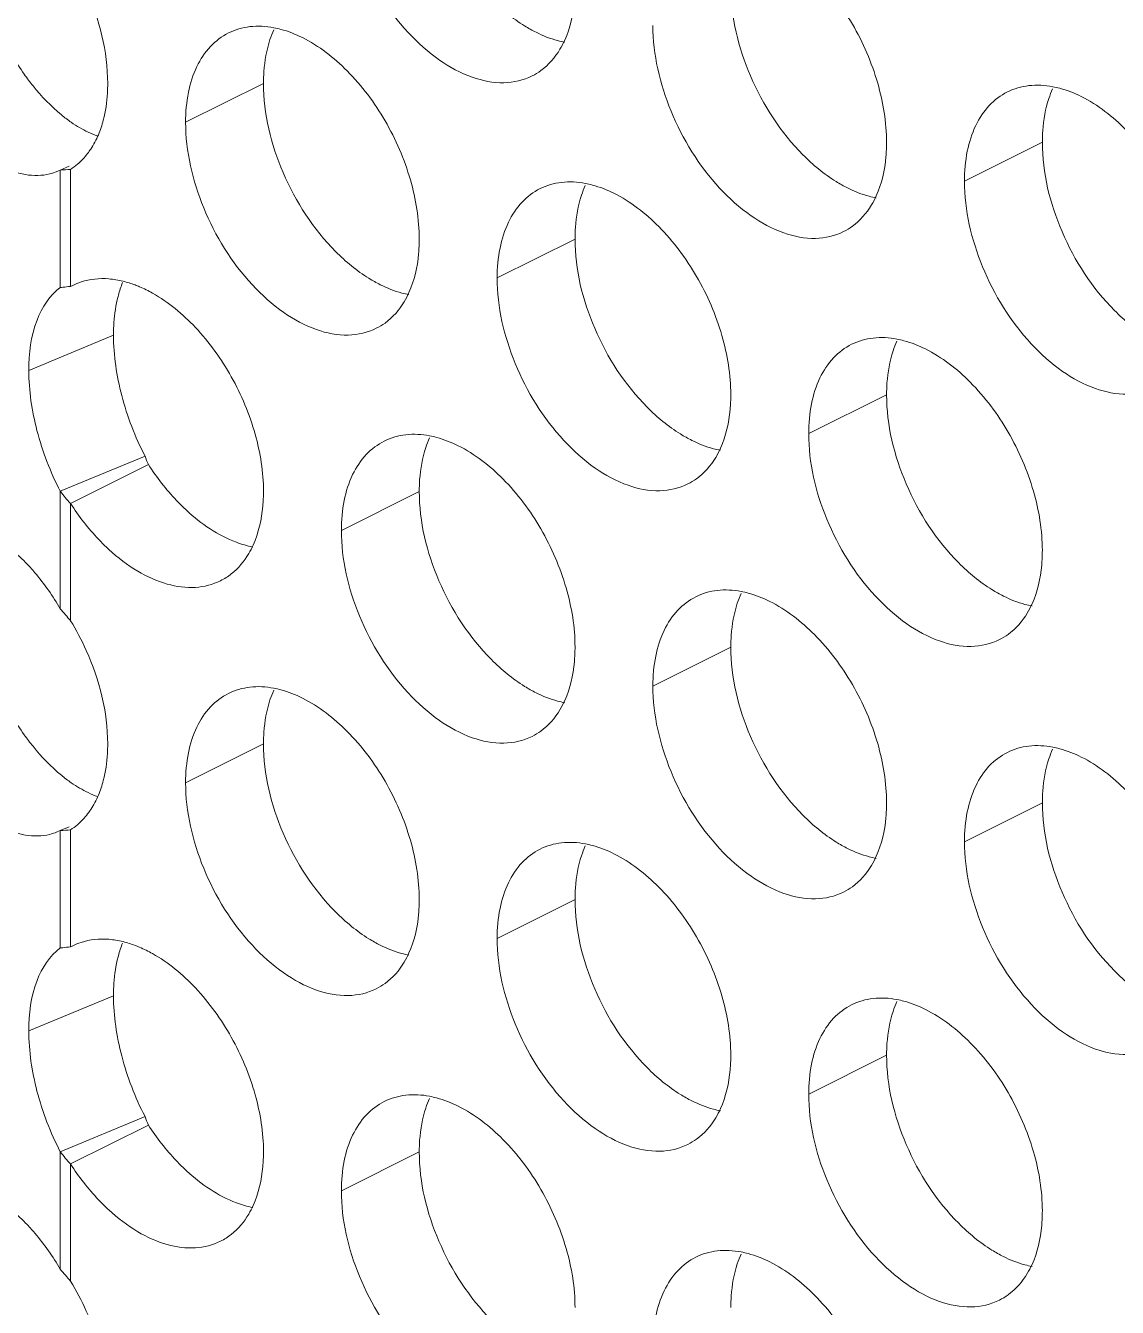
# Model space of a CAD drawing. Header units: millimetres. Extents: x 0 to 2524, y 0 to 1785.
# Drawn here: x 1808.52 to 1816.45, y 810.07 to 819.39 of the extents above; entities that cross this region are included whole.
import ezdxf

# ---------------------------------------------------------------- set-up
doc = ezdxf.new("R2010")
doc.units = ezdxf.units.MM
doc.header["$LTSCALE"] = 0.1
doc.layers.add('标注', color=251, linetype='Continuous', lineweight=9)

msp = doc.modelspace()

# ---------------------------------------------------------------- linework, layer by layer
at = {"layer": '标注'}
for p, q in [((1810.2451, 818.9682), (1809.6794, 818.6853)), ((1810.2451, 818.9682), (1809.6794, 818.6853)), ((1810.2451, 818.9682), (1809.6794, 818.6853)), ((1815.9019, 818.5397), (1815.3362, 818.2569)), ((1808.7696, 818.3383), (1808.7453, 818.3277)), ((1808.8346, 818.3653), (1808.7696, 818.3383)), ((1808.7696, 818.3383), (1808.7696, 817.4845)), ((1808.8439, 818.343), (1808.8439, 817.4916)), ((1812.5078, 817.8368), (1811.9421, 817.554)), ((1808.8439, 817.4916), (1808.86, 817.4998)), ((1809.1558, 817.1372), (1808.5406, 816.8815)), ((1814.7706, 816.7054), (1814.2049, 816.4226)), ((1809.3848, 816.2588), (1808.7696, 816.0031)), ((1809.4095, 816.1974), (1808.8439, 815.9145)), ((1808.7696, 816.0031), (1808.7696, 815.1493)), ((1811.3764, 816.0025), (1810.8108, 815.7196)), ((1808.8439, 815.9145), (1808.8439, 815.0631)), ((1813.6392, 814.8711), (1813.0735, 814.5883)), ((1810.2451, 814.1682), (1809.6794, 813.8853)), ((1810.2451, 814.1682), (1809.6794, 813.8853)), ((1810.2451, 814.1682), (1809.6794, 813.8853)), ((1815.9019, 813.7397), (1815.3362, 813.4569)), ((1808.7696, 813.5383), (1808.7453, 813.5277)), ((1808.8346, 813.5653), (1808.7696, 813.5383)), ((1808.7696, 813.5383), (1808.7696, 812.6845)), ((1808.8439, 813.543), (1808.8439, 812.6916)), ((1812.5078, 813.0368), (1811.9421, 812.754)), ((1808.8439, 812.6916), (1808.86, 812.6998)), ((1809.1558, 812.3372), (1808.5406, 812.0815)), ((1814.7706, 811.9054), (1814.2049, 811.6226)), ((1809.3848, 811.4588), (1808.7696, 811.2031)), ((1809.4095, 811.3974), (1808.8439, 811.1145)), ((1808.7696, 811.2031), (1808.7696, 810.3493)), ((1811.3764, 811.2025), (1810.8108, 810.9196)), ((1808.8439, 811.1145), (1808.8439, 810.2631))]:
    msp.add_line(p, q, dxfattribs=at)
for centre, radius, start, end in [((1810.9896, 819.0571), 0.734, 155.87957, 161.78032), ((1811.9935, 819.4277), 0.4532, 296.52559, 305.90341), ((1816.6464, 818.6287), 0.734, 155.87957, 161.78032), ((1809.3846, 819.4573), 0.94, 235.22649, 239.65736), ((1809.3232, 819.3523), 0.8183, 239.64925, 244.53974), ((1808.5939, 818.7316), 0.462, 302.74512, 310.38201), ((1813.2523, 817.9257), 0.734, 155.87957, 161.78032), ((1814.2562, 818.2963), 0.4532, 296.52559, 305.90341), ((1810.8621, 817.5933), 0.4532, 296.52559, 305.90341), ((1815.5151, 816.7944), 0.734, 155.87957, 161.78032), ((1812.121, 816.0914), 0.734, 155.87957, 161.78032), ((1810.1825, 816.5445), 0.8473, 199.7011, 204.18138), ((1813.1249, 816.462), 0.4532, 296.52559, 305.90341), ((1809.6516, 816.6671), 1.1039, 216.97186, 222.97308), ((1809.7289, 815.7619), 0.4566, 296.56845, 308.21867), ((1814.3837, 814.96), 0.734, 155.87957, 161.78032), ((1811.3105, 817.265), 3.3064, 219.7824, 221.75282), ((1815.3876, 815.3306), 0.4532, 296.52559, 305.90341), ((1810.9896, 814.2571), 0.734, 155.87957, 161.78032), ((1811.9935, 814.6277), 0.4532, 296.52559, 305.90341), ((1816.6464, 813.8287), 0.734, 155.87957, 161.78032), ((1809.3846, 814.6573), 0.94, 235.22649, 239.65736), ((1809.3232, 814.5523), 0.8183, 239.64925, 244.53974), ((1808.5939, 813.9316), 0.462, 302.74512, 310.38201), ((1813.2523, 813.1257), 0.734, 155.87957, 161.78032), ((1814.2562, 813.4963), 0.4532, 296.52559, 305.90341), ((1810.8621, 812.7933), 0.4532, 296.52559, 305.90341), ((1815.5151, 811.9944), 0.734, 155.87957, 161.78032), ((1812.121, 811.2914), 0.734, 155.87957, 161.78032), ((1810.1825, 811.7445), 0.8473, 199.7011, 204.18138), ((1813.1249, 811.662), 0.4532, 296.52559, 305.90341), ((1809.6516, 811.8671), 1.1039, 216.97186, 222.97308), ((1809.7289, 810.9619), 0.4566, 296.56845, 308.21867), ((1814.3837, 810.16), 0.734, 155.87957, 161.78032), ((1811.3105, 812.465), 3.3064, 219.7824, 221.75282), ((1815.3876, 810.5306), 0.4532, 296.52559, 305.90341)]:
    msp.add_arc(centre, radius, start, end, dxfattribs=at)
for points, knots in [([(1812.1959, 819.0221), (1812.1333, 818.9909), (1811.9834, 818.9569), (1811.7456, 819.0047), (1811.5072, 819.1353), (1811.1994, 819.4129), (1810.9134, 819.8756), (1810.8108, 820.308), (1810.8108, 820.5196)], [0, 0, 0, 0, 0.090718, 0.191742, 0.308104, 0.439279, 0.725532, 1, 1, 1, 1]), ([(1813.922, 820.0032), (1814.0427, 819.9429), (1814.2732, 819.7626), (1814.5394, 819.4045), (1814.7205, 818.9858), (1814.7706, 818.6847), (1814.7706, 818.5397)], [0, 0, 0, 0, 0.229676, 0.488215, 0.753207, 1, 1, 1, 1]), ([(1808.5177, 818.3051), (1808.3868, 818.3272), (1808.1128, 818.4884), (1807.8042, 818.8713), (1807.5822, 819.359), (1807.5177, 819.721), (1807.5177, 819.8967)], [0, 0, 0, 0, 0.200223, 0.454809, 0.735097, 1, 1, 1, 1]), ([(1808.8439, 819.8631), (1808.8864, 819.7933), (1809.032, 819.5158), (1809.1137, 819.1999), (1809.1137, 818.9682)], [0, 0, 0, 0, 0.260955, 1, 1, 1, 1]), ([(1812.5078, 819.6711), (1812.5078, 819.6355), (1812.5021, 819.5032), (1812.4729, 819.3706), (1812.4332, 819.2822)], [0, 0, 0, 0, 0.268874, 1, 1, 1, 1]), ([(1814.163, 818.4491), (1814.0014, 818.6119), (1813.7504, 818.999), (1813.6392, 819.4496), (1813.6392, 819.6711)], [0, 0, 0, 0, 0.508684, 1, 1, 1, 1]), ([(1812.225, 819.339), (1812.1965, 819.3532), (1812.0786, 819.4197), (1811.9731, 819.507), (1811.9002, 819.5805)], [0, 0, 0, 0, 0.235002, 1, 1, 1, 1]), ([(1809.9913, 819.3343), (1810.0396, 819.3584), (1810.1497, 819.3902), (1810.2633, 819.3833), (1810.3202, 819.3725)], [0, 0, 0, 0, 0.482538, 1, 1, 1, 1]), ([(1810.3202, 819.3725), (1810.3374, 819.3692), (1810.409, 819.3526), (1810.4779, 819.3253), (1810.5279, 819.3003)], [0, 0, 0, 0, 0.238696, 1, 1, 1, 1]), ([(1814.4586, 817.8908), (1814.396, 817.8595), (1814.2461, 817.8255), (1814.0083, 817.8733), (1813.7699, 818.0039), (1813.4621, 818.2815), (1813.1761, 818.7442), (1813.0735, 819.1766), (1813.0735, 819.3883)], [0, 0, 0, 0, 0.090718, 0.191742, 0.308104, 0.439279, 0.725532, 1, 1, 1, 1]), ([(1808.5712, 818.9499), (1808.5492, 818.9773), (1808.4618, 819.0933), (1808.388, 819.2193), (1808.3398, 819.3182)], [0, 0, 0, 0, 0.242274, 1, 1, 1, 1]), ([(1809.6794, 818.6853), (1809.6794, 818.7582), (1809.6914, 818.8971), (1809.7504, 819.0873), (1809.8498, 819.2395), (1809.9424, 819.3099), (1809.9913, 819.3343)], [0, 0, 0, 0, 0.289235, 0.54966, 0.782932, 1, 1, 1, 1]), ([(1810.2451, 818.9682), (1810.2451, 818.9966), (1810.2488, 819.104), (1810.2676, 819.2114), (1810.2924, 819.2866)], [0, 0, 0, 0, 0.264225, 1, 1, 1, 1]), ([(1810.5279, 819.3003), (1810.6486, 819.24), (1810.8791, 819.0596), (1811.1453, 818.7015), (1811.3264, 818.2828), (1811.3764, 817.9817), (1811.3764, 817.8368)], [0, 0, 0, 0, 0.229676, 0.488215, 0.753207, 1, 1, 1, 1]), ([(1812.4327, 819.2668), (1812.4154, 819.2701), (1812.3439, 819.2867), (1812.275, 819.314), (1812.225, 819.339)], [0, 0, 0, 0, 0.238696, 1, 1, 1, 1]), ([(1812.4332, 819.2822), (1812.4229, 819.2593), (1812.3796, 819.1754), (1812.3155, 819.1012), (1812.2593, 819.0605)], [0, 0, 0, 0, 0.265525, 1, 1, 1, 1]), ([(1808.8485, 818.6852), (1808.8239, 818.7022), (1808.7219, 818.7799), (1808.6327, 818.8734), (1808.5712, 818.9499)], [0, 0, 0, 0, 0.233653, 1, 1, 1, 1]), ([(1809.1137, 818.9682), (1809.1137, 818.9446), (1809.1112, 818.8547), (1809.0983, 818.7649), (1809.0815, 818.7007)], [0, 0, 0, 0, 0.261757, 1, 1, 1, 1]), ([(1810.7689, 817.7461), (1810.6073, 817.9089), (1810.3563, 818.2961), (1810.2451, 818.7467), (1810.2451, 818.9682)], [0, 0, 0, 0, 0.508684, 1, 1, 1, 1]), ([(1815.3362, 818.2569), (1815.3362, 818.3297), (1815.3482, 818.4687), (1815.4073, 818.6589), (1815.5066, 818.8111), (1815.5992, 818.8815), (1815.6481, 818.9059)], [0, 0, 0, 0, 0.289235, 0.54966, 0.782932, 1, 1, 1, 1]), ([(1815.6481, 818.9059), (1815.6965, 818.93), (1815.8065, 818.9617), (1815.9202, 818.9549), (1815.9771, 818.944)], [0, 0, 0, 0, 0.482538, 1, 1, 1, 1]), ([(1815.9771, 818.944), (1815.9943, 818.9408), (1816.0659, 818.9241), (1816.1348, 818.8969), (1816.1848, 818.8719)], [0, 0, 0, 0, 0.238696, 1, 1, 1, 1]), ([(1815.9019, 818.5397), (1815.9019, 818.5682), (1815.9056, 818.6756), (1815.9244, 818.783), (1815.9493, 818.8582)], [0, 0, 0, 0, 0.264225, 1, 1, 1, 1]), ([(1816.1848, 818.8719), (1816.3054, 818.8115), (1816.5359, 818.6312), (1816.8021, 818.2731), (1816.9833, 817.8544), (1817.0333, 817.5533), (1817.0333, 817.4084)], [0, 0, 0, 0, 0.229676, 0.488215, 0.753207, 1, 1, 1, 1]), ([(1811.0645, 817.1878), (1811.0019, 817.1566), (1810.852, 817.1226), (1810.6142, 817.1704), (1810.3758, 817.301), (1810.068, 817.5786), (1809.782, 818.0413), (1809.6794, 818.4737), (1809.6794, 818.6853)], [0, 0, 0, 0, 0.090718, 0.191742, 0.308104, 0.439279, 0.725532, 1, 1, 1, 1]), ([(1814.7706, 818.5397), (1814.7706, 818.5041), (1814.7649, 818.3719), (1814.7356, 818.2392), (1814.6959, 818.1509)], [0, 0, 0, 0, 0.268874, 1, 1, 1, 1]), ([(1816.4257, 817.3177), (1816.2642, 817.4805), (1816.0132, 817.8676), (1815.9019, 818.3182), (1815.9019, 818.5397)], [0, 0, 0, 0, 0.508684, 1, 1, 1, 1]), ([(1808.99, 818.4897), (1808.983, 818.4792), (1808.9547, 818.4393), (1808.921, 818.4032), (1808.8933, 818.3797)], [0, 0, 0, 0, 0.256974, 1, 1, 1, 1]), ([(1814.4877, 818.2076), (1814.4593, 818.2218), (1814.3414, 818.2883), (1814.2359, 818.3757), (1814.163, 818.4491)], [0, 0, 0, 0, 0.235002, 1, 1, 1, 1]), ([(1808.7455, 818.3273), (1808.7283, 818.3202), (1808.6551, 818.2961), (1808.5752, 818.2954), (1808.5177, 818.3051)], [0, 0, 0, 0, 0.241531, 1, 1, 1, 1]), ([(1812.254, 818.2029), (1812.3023, 818.227), (1812.4124, 818.2588), (1812.5261, 818.252), (1812.583, 818.2411)], [0, 0, 0, 0, 0.482538, 1, 1, 1, 1]), ([(1812.583, 818.2411), (1812.6002, 818.2378), (1812.6717, 818.2212), (1812.7407, 818.1939), (1812.7907, 818.1689)], [0, 0, 0, 0, 0.238696, 1, 1, 1, 1]), ([(1816.7214, 816.7594), (1816.6588, 816.7282), (1816.5089, 816.6942), (1816.2711, 816.742), (1816.0326, 816.8726), (1815.7249, 817.1501), (1815.4388, 817.6128), (1815.3362, 818.0452), (1815.3362, 818.2569)], [0, 0, 0, 0, 0.090718, 0.191742, 0.308104, 0.439279, 0.725532, 1, 1, 1, 1]), ([(1811.9421, 817.554), (1811.9421, 817.6268), (1811.9541, 817.7657), (1812.0132, 817.9559), (1812.1125, 818.1081), (1812.2051, 818.1785), (1812.254, 818.2029)], [0, 0, 0, 0, 0.289235, 0.54966, 0.782932, 1, 1, 1, 1]), ([(1812.5078, 817.8368), (1812.5078, 817.8652), (1812.5115, 817.9727), (1812.5303, 818.0801), (1812.5551, 818.1552)], [0, 0, 0, 0, 0.264225, 1, 1, 1, 1]), ([(1812.7907, 818.1689), (1812.9113, 818.1086), (1813.1418, 817.9282), (1813.408, 817.5702), (1813.5892, 817.1514), (1813.6392, 816.8504), (1813.6392, 816.7054)], [0, 0, 0, 0, 0.229676, 0.488215, 0.753207, 1, 1, 1, 1]), ([(1814.6954, 818.1354), (1814.6782, 818.1387), (1814.6066, 818.1553), (1814.5377, 818.1826), (1814.4877, 818.2076)], [0, 0, 0, 0, 0.238696, 1, 1, 1, 1]), ([(1814.6959, 818.1509), (1814.6856, 818.128), (1814.6424, 818.044), (1814.5782, 817.9699), (1814.522, 817.9292)], [0, 0, 0, 0, 0.265525, 1, 1, 1, 1]), ([(1811.3764, 817.8368), (1811.3764, 817.8012), (1811.3707, 817.6689), (1811.3415, 817.5363), (1811.3018, 817.4479)], [0, 0, 0, 0, 0.268874, 1, 1, 1, 1]), ([(1813.0316, 816.6148), (1812.8701, 816.7775), (1812.6191, 817.1647), (1812.5078, 817.6153), (1812.5078, 817.8368)], [0, 0, 0, 0, 0.508684, 1, 1, 1, 1]), ([(1811.0936, 817.5047), (1811.0652, 817.5189), (1810.9473, 817.5854), (1810.8418, 817.6727), (1810.7689, 817.7461)], [0, 0, 0, 0, 0.235002, 1, 1, 1, 1]), ([(1808.7696, 817.4845), (1808.7754, 817.4852), (1808.8001, 817.4881), (1808.8249, 817.4902), (1808.8439, 817.4916)], [0, 0, 0, 0, 0.235256, 1, 1, 1, 1]), ([(1808.8599, 817.5001), (1808.8793, 817.5097), (1808.9622, 817.5438), (1809.0545, 817.5528), (1809.122, 817.5473)], [0, 0, 0, 0, 0.242859, 1, 1, 1, 1]), ([(1809.183, 817.3955), (1809.1856, 817.4064), (1809.1961, 817.4485), (1809.2097, 817.4899), (1809.2219, 817.5197)], [0, 0, 0, 0, 0.258964, 1, 1, 1, 1]), ([(1809.3129, 817.5027), (1809.3235, 817.4987), (1809.3667, 817.4813), (1809.4086, 817.4605), (1809.4394, 817.4432)], [0, 0, 0, 0, 0.243168, 1, 1, 1, 1]), ([(1811.3013, 817.4325), (1811.2841, 817.4358), (1811.2125, 817.4524), (1811.1436, 817.4797), (1811.0936, 817.5047)], [0, 0, 0, 0, 0.238696, 1, 1, 1, 1]), ([(1813.3273, 816.0564), (1813.2647, 816.0252), (1813.1147, 815.9912), (1812.877, 816.039), (1812.6385, 816.1696), (1812.3308, 816.4472), (1812.0447, 816.9099), (1811.9421, 817.3423), (1811.9421, 817.554)], [0, 0, 0, 0, 0.090718, 0.191742, 0.308104, 0.439279, 0.725532, 1, 1, 1, 1]), ([(1808.5406, 816.8815), (1808.5406, 817.005), (1808.5657, 817.2282), (1808.6912, 817.4271), (1808.7696, 817.4845)], [0, 0, 0, 0, 0.559656, 1, 1, 1, 1]), ([(1809.4394, 817.4432), (1809.5552, 817.3781), (1809.7746, 817.1949), (1810.0275, 816.8412), (1810.1983, 816.4336), (1810.2451, 816.1426), (1810.2451, 816.0025)], [0, 0, 0, 0, 0.232666, 0.491415, 0.754834, 1, 1, 1, 1]), ([(1811.3018, 817.4479), (1811.2915, 817.425), (1811.2483, 817.3411), (1811.1841, 817.2669), (1811.1279, 817.2262)], [0, 0, 0, 0, 0.265525, 1, 1, 1, 1]), ([(1809.1558, 817.1372), (1809.1558, 817.16), (1809.1579, 817.2466), (1809.1687, 817.3332), (1809.183, 817.3955)], [0, 0, 0, 0, 0.262705, 1, 1, 1, 1]), ([(1816.7504, 817.0762), (1816.722, 817.0905), (1816.6041, 817.157), (1816.4986, 817.2443), (1816.4257, 817.3177)], [0, 0, 0, 0, 0.235002, 1, 1, 1, 1]), ([(1809.3848, 816.2588), (1809.3125, 816.3987), (1809.2018, 816.6852), (1809.1558, 816.9901), (1809.1558, 817.1372)], [0, 0, 0, 0, 0.517022, 1, 1, 1, 1]), ([(1814.5168, 817.0716), (1814.5651, 817.0957), (1814.6752, 817.1274), (1814.7888, 817.1206), (1814.8457, 817.1097)], [0, 0, 0, 0, 0.482538, 1, 1, 1, 1]), ([(1814.2049, 816.4226), (1814.2049, 816.4954), (1814.2169, 816.6344), (1814.2759, 816.8245), (1814.3753, 816.9768), (1814.4678, 817.0472), (1814.5168, 817.0716)], [0, 0, 0, 0, 0.289235, 0.54966, 0.782932, 1, 1, 1, 1]), ([(1814.7706, 816.7054), (1814.7706, 816.7338), (1814.7742, 816.8413), (1814.7931, 816.9487), (1814.8179, 817.0238)], [0, 0, 0, 0, 0.264225, 1, 1, 1, 1]), ([(1814.8457, 817.1097), (1814.8629, 817.1064), (1814.9345, 817.0898), (1815.0034, 817.0625), (1815.0534, 817.0376)], [0, 0, 0, 0, 0.238696, 1, 1, 1, 1]), ([(1815.0534, 817.0376), (1815.174, 816.9772), (1815.4046, 816.7969), (1815.6708, 816.4388), (1815.8519, 816.0201), (1815.9019, 815.719), (1815.9019, 815.5741)], [0, 0, 0, 0, 0.229676, 0.488215, 0.753207, 1, 1, 1, 1]), ([(1808.7696, 816.0031), (1808.6973, 816.143), (1808.5866, 816.4295), (1808.5406, 816.7344), (1808.5406, 816.8815)], [0, 0, 0, 0, 0.517022, 1, 1, 1, 1]), ([(1813.6392, 816.7054), (1813.6392, 816.6698), (1813.6335, 816.5375), (1813.6043, 816.4049), (1813.5646, 816.3166)], [0, 0, 0, 0, 0.268874, 1, 1, 1, 1]), ([(1815.2944, 815.4834), (1815.1328, 815.6462), (1814.8818, 816.0333), (1814.7706, 816.4839), (1814.7706, 816.7054)], [0, 0, 0, 0, 0.508684, 1, 1, 1, 1]), ([(1813.3563, 816.3733), (1813.3279, 816.3875), (1813.21, 816.454), (1813.1045, 816.5413), (1813.0316, 816.6148)], [0, 0, 0, 0, 0.235002, 1, 1, 1, 1]), ([(1811.1227, 816.3686), (1811.171, 816.3927), (1811.2811, 816.4245), (1811.3947, 816.4177), (1811.4516, 816.4068)], [0, 0, 0, 0, 0.482538, 1, 1, 1, 1]), ([(1811.4516, 816.4068), (1811.4688, 816.4035), (1811.5404, 816.3869), (1811.6093, 816.3596), (1811.6593, 816.3346)], [0, 0, 0, 0, 0.238696, 1, 1, 1, 1]), ([(1813.564, 816.3011), (1813.5468, 816.3044), (1813.4752, 816.321), (1813.4063, 816.3483), (1813.3563, 816.3733)], [0, 0, 0, 0, 0.238696, 1, 1, 1, 1]), ([(1815.59, 814.9251), (1815.5274, 814.8938), (1815.3775, 814.8599), (1815.1397, 814.9076), (1814.9013, 815.0383), (1814.5935, 815.3158), (1814.3075, 815.7785), (1814.2049, 816.2109), (1814.2049, 816.4226)], [0, 0, 0, 0, 0.090718, 0.191742, 0.308104, 0.439279, 0.725532, 1, 1, 1, 1]), ([(1810.8108, 815.7196), (1810.8108, 815.7925), (1810.8228, 815.9314), (1810.8818, 816.1216), (1810.9812, 816.2738), (1811.0737, 816.3442), (1811.1227, 816.3686)], [0, 0, 0, 0, 0.289235, 0.54966, 0.782932, 1, 1, 1, 1]), ([(1811.3764, 816.0025), (1811.3764, 816.0309), (1811.3801, 816.1384), (1811.3989, 816.2458), (1811.4238, 816.3209)], [0, 0, 0, 0, 0.264225, 1, 1, 1, 1]), ([(1811.6593, 816.3346), (1811.7799, 816.2743), (1812.0105, 816.0939), (1812.2767, 815.7359), (1812.4578, 815.3171), (1812.5078, 815.0161), (1812.5078, 814.8711)], [0, 0, 0, 0, 0.229676, 0.488215, 0.753207, 1, 1, 1, 1]), ([(1813.5646, 816.3166), (1813.5543, 816.2937), (1813.511, 816.2097), (1813.4469, 816.1356), (1813.3907, 816.0948)], [0, 0, 0, 0, 0.265525, 1, 1, 1, 1]), ([(1809.6877, 815.8635), (1809.6619, 815.8873), (1809.5587, 815.9893), (1809.4691, 816.105), (1809.4095, 816.1974)], [0, 0, 0, 0, 0.242059, 1, 1, 1, 1]), ([(1810.2451, 816.0025), (1810.2451, 815.9667), (1810.2393, 815.8341), (1810.2099, 815.701), (1810.1699, 815.6125)], [0, 0, 0, 0, 0.269039, 1, 1, 1, 1]), ([(1811.9002, 814.7805), (1811.7387, 814.9432), (1811.4877, 815.3304), (1811.3764, 815.781), (1811.3764, 816.0025)], [0, 0, 0, 0, 0.508684, 1, 1, 1, 1]), ([(1809.122, 815.5807), (1809.0962, 815.6044), (1808.993, 815.7065), (1808.9034, 815.8221), (1808.8439, 815.9145)], [0, 0, 0, 0, 0.242059, 1, 1, 1, 1]), ([(1810.1679, 815.5986), (1810.1271, 815.6065), (1809.9495, 815.6584), (1809.7927, 815.767), (1809.6877, 815.8635)], [0, 0, 0, 0, 0.225674, 1, 1, 1, 1]), ([(1808.193, 815.7223), (1808.2211, 815.71), (1808.3408, 815.6482), (1808.4455, 815.5601), (1808.5177, 815.4855)], [0, 0, 0, 0, 0.228039, 1, 1, 1, 1]), ([(1812.1959, 814.2221), (1812.1333, 814.1909), (1811.9834, 814.1569), (1811.7456, 814.2047), (1811.5072, 814.3353), (1811.1994, 814.6129), (1810.9134, 815.0756), (1810.8108, 815.508), (1810.8108, 815.7196)], [0, 0, 0, 0, 0.090718, 0.191742, 0.308104, 0.439279, 0.725532, 1, 1, 1, 1]), ([(1809.9332, 815.3535), (1809.877, 815.3255), (1809.7455, 815.292), (1809.5342, 815.3213), (1809.3189, 815.4196), (1809.1865, 815.5213), (1809.122, 815.5807)], [0, 0, 0, 0, 0.211276, 0.44254, 0.704896, 1, 1, 1, 1]), ([(1810.1699, 815.6125), (1810.1603, 815.5912), (1810.1202, 815.513), (1810.0623, 815.4432), (1810.0114, 815.4032)], [0, 0, 0, 0, 0.264539, 1, 1, 1, 1]), ([(1815.9019, 815.5741), (1815.9019, 815.5384), (1815.8962, 815.4062), (1815.867, 815.2735), (1815.8273, 815.1852)], [0, 0, 0, 0, 0.268874, 1, 1, 1, 1]), ([(1808.5177, 815.4855), (1808.5411, 815.4614), (1808.635, 815.3572), (1808.7157, 815.2413), (1808.7696, 815.1493)], [0, 0, 0, 0, 0.239558, 1, 1, 1, 1]), ([(1815.6191, 815.2419), (1815.5907, 815.2561), (1815.4727, 815.3226), (1815.3672, 815.41), (1815.2944, 815.4834)], [0, 0, 0, 0, 0.235002, 1, 1, 1, 1]), ([(1813.3854, 815.2373), (1813.4337, 815.2614), (1813.5438, 815.2931), (1813.6575, 815.2863), (1813.7143, 815.2754)], [0, 0, 0, 0, 0.482538, 1, 1, 1, 1]), ([(1813.7143, 815.2754), (1813.7315, 815.2721), (1813.8031, 815.2555), (1813.872, 815.2282), (1813.922, 815.2032)], [0, 0, 0, 0, 0.238696, 1, 1, 1, 1]), ([(1813.0735, 814.5883), (1813.0735, 814.6611), (1813.0855, 814.8), (1813.1445, 814.9902), (1813.2439, 815.1424), (1813.3365, 815.2129), (1813.3854, 815.2373)], [0, 0, 0, 0, 0.289235, 0.54966, 0.782932, 1, 1, 1, 1]), ([(1813.6392, 814.8711), (1813.6392, 814.8995), (1813.6429, 815.007), (1813.6617, 815.1144), (1813.6865, 815.1895)], [0, 0, 0, 0, 0.264225, 1, 1, 1, 1]), ([(1813.922, 815.2032), (1814.0427, 815.1429), (1814.2732, 814.9626), (1814.5394, 814.6045), (1814.7205, 814.1858), (1814.7706, 813.8847), (1814.7706, 813.7397)], [0, 0, 0, 0, 0.229676, 0.488215, 0.753207, 1, 1, 1, 1]), ([(1815.8268, 815.1698), (1815.8096, 815.173), (1815.738, 815.1897), (1815.6691, 815.2169), (1815.6191, 815.2419)], [0, 0, 0, 0, 0.238696, 1, 1, 1, 1]), ([(1815.8273, 815.1852), (1815.817, 815.1623), (1815.7737, 815.0783), (1815.7096, 815.0042), (1815.6534, 814.9635)], [0, 0, 0, 0, 0.265525, 1, 1, 1, 1]), ([(1808.5177, 813.5051), (1808.3868, 813.5272), (1808.1128, 813.6884), (1807.8042, 814.0713), (1807.5822, 814.559), (1807.5177, 814.921), (1807.5177, 815.0967)], [0, 0, 0, 0, 0.200223, 0.454809, 0.735097, 1, 1, 1, 1]), ([(1808.8439, 815.0631), (1808.8864, 814.9933), (1809.032, 814.7158), (1809.1137, 814.3999), (1809.1137, 814.1682)], [0, 0, 0, 0, 0.260955, 1, 1, 1, 1]), ([(1812.5078, 814.8711), (1812.5078, 814.8355), (1812.5021, 814.7032), (1812.4729, 814.5706), (1812.4332, 814.4822)], [0, 0, 0, 0, 0.268874, 1, 1, 1, 1]), ([(1814.163, 813.6491), (1814.0014, 813.8119), (1813.7504, 814.199), (1813.6392, 814.6496), (1813.6392, 814.8711)], [0, 0, 0, 0, 0.508684, 1, 1, 1, 1]), ([(1812.225, 814.539), (1812.1965, 814.5532), (1812.0786, 814.6197), (1811.9731, 814.707), (1811.9002, 814.7805)], [0, 0, 0, 0, 0.235002, 1, 1, 1, 1]), ([(1808.5712, 814.1499), (1808.5492, 814.1773), (1808.4618, 814.2933), (1808.388, 814.4193), (1808.3398, 814.5182)], [0, 0, 0, 0, 0.242274, 1, 1, 1, 1]), ([(1809.6794, 813.8853), (1809.6794, 813.9582), (1809.6914, 814.0971), (1809.7504, 814.2873), (1809.8498, 814.4395), (1809.9424, 814.5099), (1809.9913, 814.5343)], [0, 0, 0, 0, 0.289235, 0.54966, 0.782932, 1, 1, 1, 1]), ([(1809.9913, 814.5343), (1810.0396, 814.5584), (1810.1497, 814.5902), (1810.2633, 814.5833), (1810.3202, 814.5725)], [0, 0, 0, 0, 0.482538, 1, 1, 1, 1]), ([(1810.3202, 814.5725), (1810.3374, 814.5692), (1810.409, 814.5526), (1810.4779, 814.5253), (1810.5279, 814.5003)], [0, 0, 0, 0, 0.238696, 1, 1, 1, 1]), ([(1812.4327, 814.4668), (1812.4154, 814.4701), (1812.3439, 814.4867), (1812.275, 814.514), (1812.225, 814.539)], [0, 0, 0, 0, 0.238696, 1, 1, 1, 1]), ([(1814.4586, 813.0908), (1814.396, 813.0595), (1814.2461, 813.0255), (1814.0083, 813.0733), (1813.7699, 813.2039), (1813.4621, 813.4815), (1813.1761, 813.9442), (1813.0735, 814.3766), (1813.0735, 814.5883)], [0, 0, 0, 0, 0.090718, 0.191742, 0.308104, 0.439279, 0.725532, 1, 1, 1, 1]), ([(1810.2451, 814.1682), (1810.2451, 814.1966), (1810.2488, 814.304), (1810.2676, 814.4114), (1810.2924, 814.4866)], [0, 0, 0, 0, 0.264225, 1, 1, 1, 1]), ([(1810.5279, 814.5003), (1810.6486, 814.44), (1810.8791, 814.2596), (1811.1453, 813.9015), (1811.3264, 813.4828), (1811.3764, 813.1817), (1811.3764, 813.0368)], [0, 0, 0, 0, 0.229676, 0.488215, 0.753207, 1, 1, 1, 1]), ([(1812.4332, 814.4822), (1812.4229, 814.4593), (1812.3796, 814.3754), (1812.3155, 814.3012), (1812.2593, 814.2605)], [0, 0, 0, 0, 0.265525, 1, 1, 1, 1]), ([(1808.8485, 813.8852), (1808.8239, 813.9022), (1808.7219, 813.9799), (1808.6327, 814.0734), (1808.5712, 814.1499)], [0, 0, 0, 0, 0.233653, 1, 1, 1, 1]), ([(1809.1137, 814.1682), (1809.1137, 814.1446), (1809.1112, 814.0547), (1809.0983, 813.9649), (1809.0815, 813.9007)], [0, 0, 0, 0, 0.261757, 1, 1, 1, 1]), ([(1810.7689, 812.9461), (1810.6073, 813.1089), (1810.3563, 813.4961), (1810.2451, 813.9467), (1810.2451, 814.1682)], [0, 0, 0, 0, 0.508684, 1, 1, 1, 1]), ([(1815.6481, 814.1059), (1815.6965, 814.13), (1815.8065, 814.1617), (1815.9202, 814.1549), (1815.9771, 814.144)], [0, 0, 0, 0, 0.482538, 1, 1, 1, 1]), ([(1815.9771, 814.144), (1815.9943, 814.1408), (1816.0659, 814.1241), (1816.1348, 814.0969), (1816.1848, 814.0719)], [0, 0, 0, 0, 0.238696, 1, 1, 1, 1]), ([(1815.3362, 813.4569), (1815.3362, 813.5297), (1815.3482, 813.6687), (1815.4073, 813.8589), (1815.5066, 814.0111), (1815.5992, 814.0815), (1815.6481, 814.1059)], [0, 0, 0, 0, 0.289235, 0.54966, 0.782932, 1, 1, 1, 1]), ([(1815.9019, 813.7397), (1815.9019, 813.7682), (1815.9056, 813.8756), (1815.9244, 813.983), (1815.9493, 814.0582)], [0, 0, 0, 0, 0.264225, 1, 1, 1, 1]), ([(1816.1848, 814.0719), (1816.3054, 814.0115), (1816.5359, 813.8312), (1816.8021, 813.4731), (1816.9833, 813.0544), (1817.0333, 812.7533), (1817.0333, 812.6084)], [0, 0, 0, 0, 0.229676, 0.488215, 0.753207, 1, 1, 1, 1]), ([(1811.0645, 812.3878), (1811.0019, 812.3566), (1810.852, 812.3226), (1810.6142, 812.3704), (1810.3758, 812.501), (1810.068, 812.7786), (1809.782, 813.2413), (1809.6794, 813.6737), (1809.6794, 813.8853)], [0, 0, 0, 0, 0.090718, 0.191742, 0.308104, 0.439279, 0.725532, 1, 1, 1, 1]), ([(1808.99, 813.6897), (1808.983, 813.6792), (1808.9547, 813.6393), (1808.921, 813.6032), (1808.8933, 813.5797)], [0, 0, 0, 0, 0.256974, 1, 1, 1, 1]), ([(1814.7706, 813.7397), (1814.7706, 813.7041), (1814.7649, 813.5719), (1814.7356, 813.4392), (1814.6959, 813.3509)], [0, 0, 0, 0, 0.268874, 1, 1, 1, 1]), ([(1816.4257, 812.5177), (1816.2642, 812.6805), (1816.0132, 813.0676), (1815.9019, 813.5182), (1815.9019, 813.7397)], [0, 0, 0, 0, 0.508684, 1, 1, 1, 1]), ([(1814.4877, 813.4076), (1814.4593, 813.4218), (1814.3414, 813.4883), (1814.2359, 813.5757), (1814.163, 813.6491)], [0, 0, 0, 0, 0.235002, 1, 1, 1, 1]), ([(1808.7455, 813.5273), (1808.7283, 813.5202), (1808.6551, 813.4961), (1808.5752, 813.4954), (1808.5177, 813.5051)], [0, 0, 0, 0, 0.241531, 1, 1, 1, 1]), ([(1811.9421, 812.754), (1811.9421, 812.8268), (1811.9541, 812.9657), (1812.0132, 813.1559), (1812.1125, 813.3081), (1812.2051, 813.3785), (1812.254, 813.4029)], [0, 0, 0, 0, 0.289235, 0.54966, 0.782932, 1, 1, 1, 1]), ([(1812.254, 813.4029), (1812.3023, 813.427), (1812.4124, 813.4588), (1812.5261, 813.452), (1812.583, 813.4411)], [0, 0, 0, 0, 0.482538, 1, 1, 1, 1]), ([(1812.583, 813.4411), (1812.6002, 813.4378), (1812.6717, 813.4212), (1812.7407, 813.3939), (1812.7907, 813.3689)], [0, 0, 0, 0, 0.238696, 1, 1, 1, 1]), ([(1814.6954, 813.3354), (1814.6782, 813.3387), (1814.6066, 813.3553), (1814.5377, 813.3826), (1814.4877, 813.4076)], [0, 0, 0, 0, 0.238696, 1, 1, 1, 1]), ([(1816.7214, 811.9594), (1816.6588, 811.9282), (1816.5089, 811.8942), (1816.2711, 811.942), (1816.0326, 812.0726), (1815.7249, 812.3501), (1815.4388, 812.8128), (1815.3362, 813.2452), (1815.3362, 813.4569)], [0, 0, 0, 0, 0.090718, 0.191742, 0.308104, 0.439279, 0.725532, 1, 1, 1, 1]), ([(1812.5078, 813.0368), (1812.5078, 813.0652), (1812.5115, 813.1727), (1812.5303, 813.2801), (1812.5551, 813.3552)], [0, 0, 0, 0, 0.264225, 1, 1, 1, 1]), ([(1812.7907, 813.3689), (1812.9113, 813.3086), (1813.1418, 813.1282), (1813.408, 812.7702), (1813.5892, 812.3514), (1813.6392, 812.0504), (1813.6392, 811.9054)], [0, 0, 0, 0, 0.229676, 0.488215, 0.753207, 1, 1, 1, 1]), ([(1814.6959, 813.3509), (1814.6856, 813.328), (1814.6424, 813.244), (1814.5782, 813.1699), (1814.522, 813.1292)], [0, 0, 0, 0, 0.265525, 1, 1, 1, 1]), ([(1811.3764, 813.0368), (1811.3764, 813.0012), (1811.3707, 812.8689), (1811.3415, 812.7363), (1811.3018, 812.6479)], [0, 0, 0, 0, 0.268874, 1, 1, 1, 1]), ([(1813.0316, 811.8148), (1812.8701, 811.9775), (1812.6191, 812.3647), (1812.5078, 812.8153), (1812.5078, 813.0368)], [0, 0, 0, 0, 0.508684, 1, 1, 1, 1]), ([(1811.0936, 812.7047), (1811.0652, 812.7189), (1810.9473, 812.7854), (1810.8418, 812.8727), (1810.7689, 812.9461)], [0, 0, 0, 0, 0.235002, 1, 1, 1, 1]), ([(1808.8599, 812.7001), (1808.8793, 812.7097), (1808.9622, 812.7438), (1809.0545, 812.7528), (1809.122, 812.7473)], [0, 0, 0, 0, 0.242859, 1, 1, 1, 1]), ([(1813.3273, 811.2564), (1813.2647, 811.2252), (1813.1147, 811.1912), (1812.877, 811.239), (1812.6385, 811.3696), (1812.3308, 811.6472), (1812.0447, 812.1099), (1811.9421, 812.5423), (1811.9421, 812.754)], [0, 0, 0, 0, 0.090718, 0.191742, 0.308104, 0.439279, 0.725532, 1, 1, 1, 1]), ([(1808.5406, 812.0815), (1808.5406, 812.205), (1808.5657, 812.4282), (1808.6912, 812.6271), (1808.7696, 812.6845)], [0, 0, 0, 0, 0.559656, 1, 1, 1, 1]), ([(1808.7696, 812.6845), (1808.7754, 812.6852), (1808.8001, 812.6881), (1808.8249, 812.6902), (1808.8439, 812.6916)], [0, 0, 0, 0, 0.235256, 1, 1, 1, 1]), ([(1809.183, 812.5955), (1809.1856, 812.6064), (1809.1961, 812.6485), (1809.2097, 812.6899), (1809.2219, 812.7197)], [0, 0, 0, 0, 0.258964, 1, 1, 1, 1]), ([(1809.3129, 812.7027), (1809.3235, 812.6987), (1809.3667, 812.6813), (1809.4086, 812.6605), (1809.4394, 812.6432)], [0, 0, 0, 0, 0.243168, 1, 1, 1, 1]), ([(1811.3013, 812.6325), (1811.2841, 812.6358), (1811.2125, 812.6524), (1811.1436, 812.6797), (1811.0936, 812.7047)], [0, 0, 0, 0, 0.238696, 1, 1, 1, 1]), ([(1811.3018, 812.6479), (1811.2915, 812.625), (1811.2483, 812.5411), (1811.1841, 812.4669), (1811.1279, 812.4262)], [0, 0, 0, 0, 0.265525, 1, 1, 1, 1]), ([(1809.1558, 812.3372), (1809.1558, 812.36), (1809.1579, 812.4466), (1809.1687, 812.5332), (1809.183, 812.5955)], [0, 0, 0, 0, 0.262705, 1, 1, 1, 1]), ([(1809.4394, 812.6432), (1809.5552, 812.5781), (1809.7746, 812.3949), (1810.0275, 812.0412), (1810.1983, 811.6336), (1810.2451, 811.3426), (1810.2451, 811.2025)], [0, 0, 0, 0, 0.232666, 0.491415, 0.754834, 1, 1, 1, 1]), ([(1816.7504, 812.2762), (1816.722, 812.2905), (1816.6041, 812.357), (1816.4986, 812.4443), (1816.4257, 812.5177)], [0, 0, 0, 0, 0.235002, 1, 1, 1, 1]), ([(1809.3848, 811.4588), (1809.3125, 811.5987), (1809.2018, 811.8852), (1809.1558, 812.1901), (1809.1558, 812.3372)], [0, 0, 0, 0, 0.517022, 1, 1, 1, 1]), ([(1814.5168, 812.2716), (1814.5651, 812.2957), (1814.6752, 812.3274), (1814.7888, 812.3206), (1814.8457, 812.3097)], [0, 0, 0, 0, 0.482538, 1, 1, 1, 1]), ([(1814.8457, 812.3097), (1814.8629, 812.3064), (1814.9345, 812.2898), (1815.0034, 812.2625), (1815.0534, 812.2376)], [0, 0, 0, 0, 0.238696, 1, 1, 1, 1]), ([(1814.2049, 811.6226), (1814.2049, 811.6954), (1814.2169, 811.8344), (1814.2759, 812.0245), (1814.3753, 812.1768), (1814.4678, 812.2472), (1814.5168, 812.2716)], [0, 0, 0, 0, 0.289235, 0.54966, 0.782932, 1, 1, 1, 1]), ([(1814.7706, 811.9054), (1814.7706, 811.9338), (1814.7742, 812.0413), (1814.7931, 812.1487), (1814.8179, 812.2238)], [0, 0, 0, 0, 0.264225, 1, 1, 1, 1]), ([(1815.0534, 812.2376), (1815.174, 812.1772), (1815.4046, 811.9969), (1815.6708, 811.6388), (1815.8519, 811.2201), (1815.9019, 810.919), (1815.9019, 810.7741)], [0, 0, 0, 0, 0.229676, 0.488215, 0.753207, 1, 1, 1, 1]), ([(1808.7696, 811.2031), (1808.6973, 811.343), (1808.5866, 811.6295), (1808.5406, 811.9344), (1808.5406, 812.0815)], [0, 0, 0, 0, 0.517022, 1, 1, 1, 1]), ([(1813.6392, 811.9054), (1813.6392, 811.8698), (1813.6335, 811.7375), (1813.6043, 811.6049), (1813.5646, 811.5166)], [0, 0, 0, 0, 0.268874, 1, 1, 1, 1]), ([(1815.2944, 810.6834), (1815.1328, 810.8462), (1814.8818, 811.2333), (1814.7706, 811.6839), (1814.7706, 811.9054)], [0, 0, 0, 0, 0.508684, 1, 1, 1, 1]), ([(1813.3563, 811.5733), (1813.3279, 811.5875), (1813.21, 811.654), (1813.1045, 811.7413), (1813.0316, 811.8148)], [0, 0, 0, 0, 0.235002, 1, 1, 1, 1]), ([(1811.1227, 811.5686), (1811.171, 811.5927), (1811.2811, 811.6245), (1811.3947, 811.6177), (1811.4516, 811.6068)], [0, 0, 0, 0, 0.482538, 1, 1, 1, 1]), ([(1815.59, 810.1251), (1815.5274, 810.0938), (1815.3775, 810.0599), (1815.1397, 810.1076), (1814.9013, 810.2383), (1814.5935, 810.5158), (1814.3075, 810.9785), (1814.2049, 811.4109), (1814.2049, 811.6226)], [0, 0, 0, 0, 0.090718, 0.191742, 0.308104, 0.439279, 0.725532, 1, 1, 1, 1]), ([(1810.8108, 810.9196), (1810.8108, 810.9925), (1810.8228, 811.1314), (1810.8818, 811.3216), (1810.9812, 811.4738), (1811.0737, 811.5442), (1811.1227, 811.5686)], [0, 0, 0, 0, 0.289235, 0.54966, 0.782932, 1, 1, 1, 1]), ([(1811.4516, 811.6068), (1811.4688, 811.6035), (1811.5404, 811.5869), (1811.6093, 811.5596), (1811.6593, 811.5346)], [0, 0, 0, 0, 0.238696, 1, 1, 1, 1]), ([(1811.6593, 811.5346), (1811.7799, 811.4743), (1812.0105, 811.2939), (1812.2767, 810.9359), (1812.4578, 810.5171), (1812.5078, 810.2161), (1812.5078, 810.0711)], [0, 0, 0, 0, 0.229676, 0.488215, 0.753207, 1, 1, 1, 1]), ([(1813.564, 811.5011), (1813.5468, 811.5044), (1813.4752, 811.521), (1813.4063, 811.5483), (1813.3563, 811.5733)], [0, 0, 0, 0, 0.238696, 1, 1, 1, 1]), ([(1811.3764, 811.2025), (1811.3764, 811.2309), (1811.3801, 811.3384), (1811.3989, 811.4458), (1811.4238, 811.5209)], [0, 0, 0, 0, 0.264225, 1, 1, 1, 1]), ([(1813.5646, 811.5166), (1813.5543, 811.4937), (1813.511, 811.4097), (1813.4469, 811.3356), (1813.3907, 811.2948)], [0, 0, 0, 0, 0.265525, 1, 1, 1, 1]), ([(1809.6877, 811.0635), (1809.6619, 811.0873), (1809.5587, 811.1893), (1809.4691, 811.305), (1809.4095, 811.3974)], [0, 0, 0, 0, 0.242059, 1, 1, 1, 1]), ([(1810.2451, 811.2025), (1810.2451, 811.1667), (1810.2393, 811.0341), (1810.2099, 810.901), (1810.1699, 810.8125)], [0, 0, 0, 0, 0.269039, 1, 1, 1, 1]), ([(1811.9002, 809.9805), (1811.7387, 810.1432), (1811.4877, 810.5304), (1811.3764, 810.981), (1811.3764, 811.2025)], [0, 0, 0, 0, 0.508684, 1, 1, 1, 1]), ([(1809.122, 810.7807), (1809.0962, 810.8044), (1808.993, 810.9065), (1808.9034, 811.0221), (1808.8439, 811.1145)], [0, 0, 0, 0, 0.242059, 1, 1, 1, 1]), ([(1810.1679, 810.7986), (1810.1271, 810.8065), (1809.9495, 810.8584), (1809.7927, 810.967), (1809.6877, 811.0635)], [0, 0, 0, 0, 0.225674, 1, 1, 1, 1]), ([(1808.193, 810.9223), (1808.2211, 810.91), (1808.3408, 810.8482), (1808.4455, 810.7601), (1808.5177, 810.6855)], [0, 0, 0, 0, 0.228039, 1, 1, 1, 1]), ([(1812.1959, 809.4221), (1812.1333, 809.3909), (1811.9834, 809.3569), (1811.7456, 809.4047), (1811.5072, 809.5353), (1811.1994, 809.8129), (1810.9134, 810.2756), (1810.8108, 810.708), (1810.8108, 810.9196)], [0, 0, 0, 0, 0.090718, 0.191742, 0.308104, 0.439279, 0.725532, 1, 1, 1, 1]), ([(1810.1699, 810.8125), (1810.1603, 810.7912), (1810.1202, 810.713), (1810.0623, 810.6432), (1810.0114, 810.6032)], [0, 0, 0, 0, 0.264539, 1, 1, 1, 1]), ([(1809.9332, 810.5535), (1809.877, 810.5255), (1809.7455, 810.492), (1809.5342, 810.5213), (1809.3189, 810.6196), (1809.1865, 810.7213), (1809.122, 810.7807)], [0, 0, 0, 0, 0.211276, 0.44254, 0.704896, 1, 1, 1, 1]), ([(1815.9019, 810.7741), (1815.9019, 810.7384), (1815.8962, 810.6062), (1815.867, 810.4735), (1815.8273, 810.3852)], [0, 0, 0, 0, 0.268874, 1, 1, 1, 1]), ([(1808.5177, 810.6855), (1808.5411, 810.6614), (1808.635, 810.5572), (1808.7157, 810.4413), (1808.7696, 810.3493)], [0, 0, 0, 0, 0.239558, 1, 1, 1, 1]), ([(1815.6191, 810.4419), (1815.5907, 810.4561), (1815.4727, 810.5226), (1815.3672, 810.61), (1815.2944, 810.6834)], [0, 0, 0, 0, 0.235002, 1, 1, 1, 1]), ([(1813.0735, 809.7883), (1813.0735, 809.8611), (1813.0855, 810), (1813.1445, 810.1902), (1813.2439, 810.3424), (1813.3365, 810.4129), (1813.3854, 810.4373)], [0, 0, 0, 0, 0.289235, 0.54966, 0.782932, 1, 1, 1, 1]), ([(1813.3854, 810.4373), (1813.4337, 810.4614), (1813.5438, 810.4931), (1813.6575, 810.4863), (1813.7143, 810.4754)], [0, 0, 0, 0, 0.482538, 1, 1, 1, 1]), ([(1813.7143, 810.4754), (1813.7315, 810.4721), (1813.8031, 810.4555), (1813.872, 810.4282), (1813.922, 810.4032)], [0, 0, 0, 0, 0.238696, 1, 1, 1, 1]), ([(1815.8268, 810.3698), (1815.8096, 810.373), (1815.738, 810.3897), (1815.6691, 810.4169), (1815.6191, 810.4419)], [0, 0, 0, 0, 0.238696, 1, 1, 1, 1]), ([(1813.6392, 810.0711), (1813.6392, 810.0995), (1813.6429, 810.207), (1813.6617, 810.3144), (1813.6865, 810.3895)], [0, 0, 0, 0, 0.264225, 1, 1, 1, 1]), ([(1813.922, 810.4032), (1814.0427, 810.3429), (1814.2732, 810.1626), (1814.5394, 809.8045), (1814.7205, 809.3858), (1814.7706, 809.0847), (1814.7706, 808.9397)], [0, 0, 0, 0, 0.229676, 0.488215, 0.753207, 1, 1, 1, 1]), ([(1815.8273, 810.3852), (1815.817, 810.3623), (1815.7737, 810.2783), (1815.7096, 810.2042), (1815.6534, 810.1635)], [0, 0, 0, 0, 0.265525, 1, 1, 1, 1]), ([(1808.5177, 808.7051), (1808.3868, 808.7272), (1808.1128, 808.8884), (1807.8042, 809.2713), (1807.5822, 809.759), (1807.5177, 810.121), (1807.5177, 810.2967)], [0, 0, 0, 0, 0.200223, 0.454809, 0.735097, 1, 1, 1, 1]), ([(1808.8439, 810.2631), (1808.8864, 810.1933), (1809.032, 809.9158), (1809.1137, 809.5999), (1809.1137, 809.3682)], [0, 0, 0, 0, 0.260955, 1, 1, 1, 1])]:
    msp.add_open_spline(points, degree=3, knots=knots, dxfattribs=at)
for points in [[(1809.0815, 818.7007), (1809.0721, 818.6646), (1809.0603, 818.6291), (1809.0458, 818.5947)], [(1809.0409, 818.5848), (1809.0172, 818.593), (1808.9941, 818.6027), (1808.9714, 818.6134)], [(1809.0458, 818.5947), (1809.0304, 818.5582), (1809.0119, 818.5227), (1808.99, 818.4897)], [(1808.8439, 818.343), (1808.8192, 818.34), (1808.7944, 818.3383), (1808.7696, 818.3383)], [(1809.122, 817.5473), (1809.1567, 817.5446), (1809.1912, 817.5387), (1809.225, 817.5303)], [(1809.225, 817.5303), (1809.2548, 817.5229), (1809.2842, 817.5136), (1809.3129, 817.5027)], [(1809.0815, 813.9007), (1809.0721, 813.8646), (1809.0603, 813.8291), (1809.0458, 813.7947)], [(1809.0409, 813.7848), (1809.0172, 813.793), (1808.9941, 813.8027), (1808.9714, 813.8134)], [(1809.0458, 813.7947), (1809.0304, 813.7582), (1809.0119, 813.7227), (1808.99, 813.6897)], [(1808.8439, 813.543), (1808.8192, 813.54), (1808.7944, 813.5383), (1808.7696, 813.5383)], [(1809.122, 812.7473), (1809.1567, 812.7446), (1809.1912, 812.7387), (1809.225, 812.7303)], [(1809.225, 812.7303), (1809.2548, 812.7229), (1809.2842, 812.7136), (1809.3129, 812.7027)]]:
    msp.add_open_spline(points, degree=3, dxfattribs=at)

doc.saveas('drawing.dxf')
